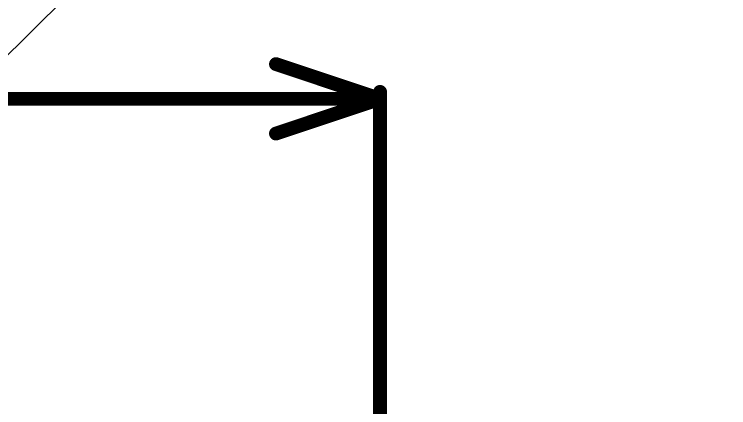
# Model space of a CAD drawing. Header units: inches. Extents: x -5 to 5328, y -4 to 5281.
# Drawn here: x 132.59 to 158.74, y 107.05 to 121.45 of the extents above; entities that cross this region are included whole.
import ezdxf

# ---------------------------------------------------------------- set-up
doc = ezdxf.new("R2010")
doc.units = ezdxf.units.IN
doc.layers.add('Dimensions', color=6, linetype='Continuous')
doc.layers.add('Top Solder', color=216, linetype='Continuous')

# ---------------------------------------------------------------- blocks, each defined once
blk = doc.blocks.new('10_VQFN_HR__3_3__11')
at = {"layer": 'Top Solder'}
blk.add_line((1.326, 1.775), (5255.107, 5220.903), dxfattribs=at)

msp = doc.modelspace()

# ---------------------------------------------------------------- linework, layer by layer
at = {"layer": 'Dimensions'}
for points in [[(142.171, 119.625, 0.508, 0.508, 0), (145.981, 118.355, 0.508, 0.508, 0)], [(145.981, 106.508, 0.508, 0.508, 0), (145.981, 118.609, 0.508, 0.508, 0)], [(80.292, 118.355, 0.508, 0.508, 0), (145.981, 118.355, 0.508, 0.508, 0)], [(142.171, 117.085, 0.508, 0.508, 0), (145.981, 118.355, 0.508, 0.508, 0)]]:
    msp.add_lwpolyline(points, format="xyseb", dxfattribs=at)
for points in [[(142.044, 119.625, 0.254, 0.254, 1), (142.298, 119.625, 0.254, 0.254, 1)], [(145.854, 118.609, 0.254, 0.254, 1), (146.108, 118.609, 0.254, 0.254, 1)], [(145.854, 118.355, 0.254, 0.254, 1), (146.108, 118.355, 0.254, 0.254, 1)], [(145.854, 118.355, 0.254, 0.254, 1), (146.108, 118.355, 0.254, 0.254, 1)], [(145.854, 118.355, 0.254, 0.254, 1), (146.108, 118.355, 0.254, 0.254, 1)], [(142.044, 117.085, 0.254, 0.254, 1), (142.298, 117.085, 0.254, 0.254, 1)]]:
    msp.add_lwpolyline(points, format="xyseb", close=True, dxfattribs=at)

# ---------------------------------------------------------------- block references
msp.add_blockref('10_VQFN_HR__3_3__11', (72.428, 59.976))

doc.saveas('drawing.dxf')
